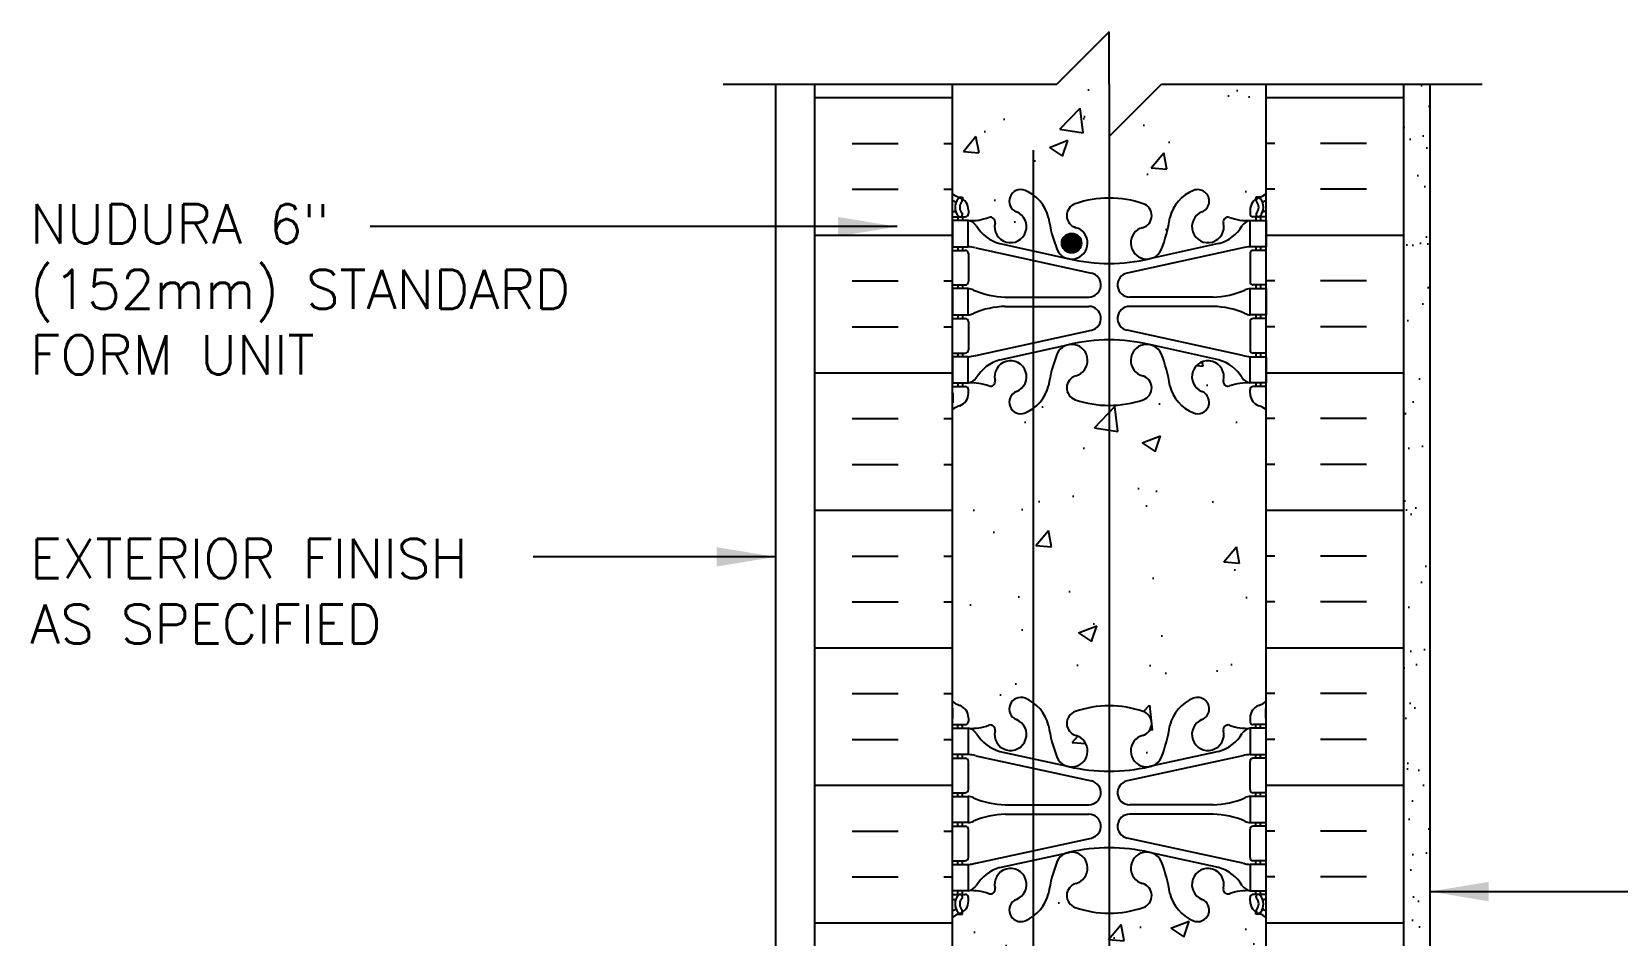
# Model space of a CAD drawing. Header units: inches. Extents: x 23.5 to 82.7, y -12.5 to 63.7.
# Drawn here: x 28.64 to 58.93, y 42.76 to 60.01 of the extents above; entities that cross this region are included whole.
import ezdxf

# ---------------------------------------------------------------- set-up
doc = ezdxf.new("R2010")
doc.units = ezdxf.units.IN
doc.header["$LTSCALE"] = 0.5
doc.header["$MEASUREMENT"] = 0
for name, color, linetype in [('HATCH', 12, 'Continuous'), ('line25', 2, 'Continuous'), ('LINE3', 3, 'Continuous'), ('LINE50', 5, 'Continuous'), ('LINE9', 9, 'Continuous'), ('TEXT', 4, 'Continuous'), ('Web_Edge', 9, 'Continuous')]:
    doc.layers.add(name, color=color, linetype=linetype)
doc.styles.add('DIM', font='romans.shx', dxfattribs={"width": 0.7})
doc.styles.add('ROMANS', font='romans.shx', dxfattribs={"height": 1.125})
doc.dimstyles.new('ext_12', dxfattribs={"dimscale": 12, "dimtxt": 0.09375, "dimasz": 0.09375, "dimexe": 0.09375, "dimexo": 0.0625, "dimgap": 0.0625, "dimtad": 1, "dimdec": 1, "dimzin": 3, "dimdsep": 46, "dimlunit": 4, "dimtxsty": 'DIM', "dimcen": 0.09, "dimdle": 0.09375, "dimclrt": 4, "dimadec": 0, "dimazin": 0, "dimtfac": 1, "dimtdec": 1, "dimtmove": 2, "dimatfit": 3, "dimfxl": 0, "dimfrac": 2, "dimtolj": 1, "dimtzin": 0, "dimarcsym": 0})

# ---------------------------------------------------------------- blocks, each defined once
blk = doc.blocks.new('6 web')
at = {"layer": 'Web_Edge'}
for p, q in [((-2.89, 6.845), (-2.8, 6.845)), ((-2.8, 6.845), (-2.8, 6.803)), ((2.89, 6.845), (2.8, 6.845)), ((2.8, 6.845), (2.8, 6.803)), ((-3, 6.566), (-2.958, 6.566)), ((-3, 6.466), (-2.752, 6.466)), ((-2.89, 6.466), (-2.89, 6.396)), ((-2.8, 6.466), (-2.8, 6.396)), ((-2.69, 6.596), (-2.69, 6.529)), ((2.69, 6.596), (2.69, 6.529)), ((3, 6.466), (2.752, 6.466)), ((2.8, 6.466), (2.8, 6.396)), ((2.89, 6.466), (2.89, 6.396)), ((3, 6.566), (2.958, 6.566)), ((-3, 5.826), (-2.752, 5.826)), ((-2.89, 5.896), (-2.89, 5.826)), ((-2.8, 5.896), (-2.8, 5.826)), ((-2.69, 5.764), (-2.69, 5.229)), ((-2.551, 5.872), (-0.34, 5.391)), ((-2.09, 5.955), (-0.768, 5.665)), ((2.551, 5.872), (0.34, 5.391)), ((2.09, 5.955), (0.768, 5.665)), ((2.69, 5.764), (2.69, 5.229)), ((3, 5.826), (2.752, 5.826)), ((2.8, 5.896), (2.8, 5.826)), ((2.89, 5.896), (2.89, 5.826)), ((-3, 5.166), (-2.752, 5.166)), ((-2.89, 5.166), (-2.89, 5.096)), ((-2.8, 5.166), (-2.8, 5.096)), ((3, 5.166), (2.752, 5.166)), ((2.8, 5.166), (2.8, 5.096)), ((2.89, 5.166), (2.89, 5.096)), ((-1.985, 4.936), (-0.389, 4.936)), ((1.985, 4.936), (0.389, 4.936)), ((-2.89, 4.596), (-2.89, 4.526)), ((-2.8, 4.596), (-2.8, 4.526)), ((-1.985, 4.756), (-0.389, 4.756)), ((1.985, 4.756), (0.389, 4.756)), ((2.8, 4.596), (2.8, 4.526)), ((2.89, 4.596), (2.89, 4.526)), ((-3, 4.526), (-2.752, 4.526)), ((-2.69, 4.464), (-2.69, 3.929)), ((-2.551, 3.82), (-0.34, 4.302)), ((2.551, 3.82), (0.34, 4.302)), ((2.69, 4.464), (2.69, 3.929)), ((3, 4.526), (2.752, 4.526)), ((-2.09, 3.737), (-0.768, 4.028)), ((2.09, 3.737), (0.768, 4.028)), ((-3, 3.866), (-2.752, 3.866)), ((-2.89, 3.866), (-2.89, 3.796)), ((-2.8, 3.866), (-2.8, 3.796)), ((3, 3.866), (2.752, 3.866)), ((2.8, 3.866), (2.8, 3.796)), ((2.89, 3.866), (2.89, 3.796)), ((-3, 3.226), (-2.752, 3.226)), ((-2.99, 3.106), (-2.99, 2.92)), ((-2.89, 3.296), (-2.89, 3.226)), ((-2.8, 3.296), (-2.8, 3.226)), ((-2.69, 3.096), (-2.69, 3.164)), ((2.69, 3.096), (2.69, 3.164)), ((3, 3.226), (2.752, 3.226)), ((2.8, 3.296), (2.8, 3.226)), ((2.89, 3.296), (2.89, 3.226)), ((2.99, 3.106), (2.99, 2.92)), ((-2.99, -3.106), (-2.99, -2.92)), ((2.99, -3.106), (2.99, -2.92)), ((-3, -3.226), (-2.752, -3.226)), ((-2.89, -3.296), (-2.89, -3.226)), ((-2.8, -3.296), (-2.8, -3.226)), ((-2.69, -3.096), (-2.69, -3.164)), ((2.69, -3.096), (2.69, -3.164)), ((3, -3.226), (2.752, -3.226)), ((2.8, -3.296), (2.8, -3.226)), ((2.89, -3.296), (2.89, -3.226)), ((-3, -3.866), (-2.752, -3.866)), ((-2.89, -3.866), (-2.89, -3.796)), ((-2.8, -3.866), (-2.8, -3.796)), ((-2.69, -4.464), (-2.69, -3.929)), ((-2.551, -3.82), (-0.34, -4.302)), ((-2.09, -3.737), (-0.768, -4.028)), ((2.551, -3.82), (0.34, -4.302)), ((2.09, -3.737), (0.768, -4.028)), ((2.69, -4.464), (2.69, -3.929)), ((3, -3.866), (2.752, -3.866)), ((2.8, -3.866), (2.8, -3.796)), ((2.89, -3.866), (2.89, -3.796)), ((-3, -4.526), (-2.752, -4.526)), ((-2.89, -4.596), (-2.89, -4.526)), ((-2.8, -4.596), (-2.8, -4.526)), ((3, -4.526), (2.752, -4.526)), ((2.8, -4.596), (2.8, -4.526)), ((2.89, -4.596), (2.89, -4.526)), ((-1.985, -4.756), (-0.389, -4.756)), ((1.985, -4.756), (0.389, -4.756)), ((-2.89, -5.166), (-2.89, -5.096)), ((-2.8, -5.166), (-2.8, -5.096)), ((-1.985, -4.936), (-0.389, -4.936)), ((1.985, -4.936), (0.389, -4.936)), ((2.8, -5.166), (2.8, -5.096)), ((2.89, -5.166), (2.89, -5.096)), ((-3, -5.166), (-2.752, -5.166)), ((-2.69, -5.764), (-2.69, -5.229)), ((-2.551, -5.872), (-0.34, -5.391)), ((2.551, -5.872), (0.34, -5.391)), ((2.69, -5.764), (2.69, -5.229)), ((3, -5.166), (2.752, -5.166)), ((-2.09, -5.955), (-0.768, -5.665)), ((2.09, -5.955), (0.768, -5.665)), ((-3, -5.826), (-2.752, -5.826)), ((-2.89, -5.896), (-2.89, -5.826)), ((-2.8, -5.896), (-2.8, -5.826)), ((3, -5.826), (2.752, -5.826)), ((2.8, -5.896), (2.8, -5.826)), ((2.89, -5.896), (2.89, -5.826)), ((-3, -6.466), (-2.752, -6.466)), ((-3, -6.566), (-2.958, -6.566)), ((-2.89, -6.466), (-2.89, -6.396)), ((-2.8, -6.466), (-2.8, -6.396)), ((-2.69, -6.596), (-2.69, -6.529)), ((2.69, -6.596), (2.69, -6.529)), ((3, -6.466), (2.752, -6.466)), ((2.8, -6.466), (2.8, -6.396)), ((2.89, -6.466), (2.89, -6.396)), ((3, -6.566), (2.958, -6.566)), ((-2.89, -6.845), (-2.8, -6.845)), ((-2.8, -6.845), (-2.8, -6.803)), ((2.8, -6.845), (2.8, -6.803)), ((2.89, -6.845), (2.8, -6.845))]:
    blk.add_line(p, q, dxfattribs=at)
for points in [[(-2.995, 5.896), (-2.695, 5.896), (-2.695, 6.396), (-2.995, 6.396)], [(2.995, 5.896), (2.695, 5.896), (2.695, 6.396), (2.995, 6.396)], [(-2.995, 4.596), (-2.695, 4.596), (-2.695, 5.096), (-2.995, 5.096)], [(2.995, 4.596), (2.695, 4.596), (2.695, 5.096), (2.995, 5.096)], [(-2.995, 3.296), (-2.695, 3.296), (-2.695, 3.796), (-2.995, 3.796)], [(2.995, 3.296), (2.695, 3.296), (2.695, 3.796), (2.995, 3.796)], [(-2.995, -3.296), (-2.695, -3.296), (-2.695, -3.796), (-2.995, -3.796)], [(2.995, -3.296), (2.695, -3.296), (2.695, -3.796), (2.995, -3.796)], [(-2.995, -4.596), (-2.695, -4.596), (-2.695, -5.096), (-2.995, -5.096)], [(2.995, -4.596), (2.695, -4.596), (2.695, -5.096), (2.995, -5.096)], [(-2.995, -5.896), (-2.695, -5.896), (-2.695, -6.396), (-2.995, -6.396)], [(2.995, -5.896), (2.695, -5.896), (2.695, -6.396), (2.995, -6.396)]]:
    blk.add_lwpolyline(points, close=True, dxfattribs=at)
for centre, radius, start, end in [((-1.69, 6.766), 0.22, 68.1963, 248.1963), ((-1.885, 6.278), 0.745, 13.2652, 68.1963), ((1.885, 6.278), 0.745, 111.8037, 166.7348), ((1.69, 6.766), 0.22, 291.8037, 111.8037), ((-2.69, 7.303), 0.5, 231.6833, 250.5288), ((-2.69, 7.303), 0.6, 238.8907, 245.0748), ((-2.696, 6.651), 0.25, 140.1145, 222.4609), ((-2.951, 6.741), 0.02, 340.7916, 65.0748), ((-2.854, 6.782), 0.045, 319.1879, 141.448), ((-2.94, 6.596), 0.25, 0, 70.5288), ((-2.696, 6.651), 0.16, 140.0001, 222.4609), ((-0.571, 6.49), 0.24, 108.923, 254.2747), ((0, 4.825), 2, 90, 108.923), ((0, 4.825), 2, 71.077, 90), ((0.571, 6.49), 0.24, 285.7253, 71.077), ((2.94, 6.596), 0.25, 109.4712, 180), ((2.854, 6.782), 0.045, 38.552, 220.8121), ((2.696, 6.651), 0.16, 317.5391, 39.9999), ((2.69, 7.303), 0.5, 289.4712, 308.3167), ((2.696, 6.651), 0.25, 317.5391, 39.8855), ((2.951, 6.741), 0.02, 114.9252, 199.2084), ((2.69, 7.303), 0.6, 294.9252, 301.1093), ((-2.958, 6.586), 0.02, 270, 14.1541), ((-2.848, 6.512), 0.045, 222.4609, 42.4609), ((-2.752, 6.529), 0.0625, 270, 0), ((-2.639, 7.395), 1, 266.7879, 289.9067), ((-2.738, 6.15), 0.25, 37.2777, 80.0823), ((-2.269, 6.369), 0.09, 346.6795, 108.8651), ((-1.885, 6.278), 0.305, 166.6795, 68.1963), ((1.803, 6.92), 3, 189.0273, 201.1984), ((-1.803, 6.92), 3, 338.8016, 350.9727), ((1.885, 6.278), 0.305, 111.8037, 13.3205), ((2.269, 6.369), 0.09, 71.1349, 193.3205), ((2.639, 7.395), 1, 250.0933, 273.2121), ((2.738, 6.15), 0.25, 99.9177, 142.7223), ((2.752, 6.529), 0.0625, 180, 270), ((2.848, 6.512), 0.045, 137.5391, 317.5391), ((2.958, 6.586), 0.02, 165.8459, 270), ((-1.891, 6.678), 0.75, 210.155, 254.5838), ((-0.718, 5.966), 0.305, 205.3782, 74.2747), ((0.718, 5.966), 0.305, 105.7253, 334.6218), ((1.891, 6.678), 0.75, 285.4162, 329.845), ((-2.752, 5.764), 0.0625, 0, 90), ((-2.786, 4.9), 1, 76.4291, 84.7991), ((2.786, 4.9), 1, 95.2009, 103.5709), ((2.752, 5.764), 0.0625, 90, 180), ((0, 8.932), 3.356, 256.7692, 270), ((0, 8.932), 3.356, 270, 283.2308), ((-2.752, 5.229), 0.0625, 270, 0), ((-0.389, 5.166), 0.23, 270, 77.6055), ((0.389, 5.166), 0.23, 102.3945, 270), ((2.752, 5.229), 0.0625, 180, 270), ((-2.699, 4.877), 0.219, 60.4937, 88.92), ((-1.955, 6.536), 1.6, 246.5673, 268.9203), ((1.955, 6.536), 1.6, 271.0797, 293.4327), ((2.699, 4.877), 0.219, 91.08, 119.5063), ((-2.699, 4.815), 0.219, 271.08, 299.5063), ((-2.699, 4.815), 0.219, 271.08, 299.5063), ((-1.955, 3.156), 1.6, 91.0797, 113.4327), ((-1.955, 3.156), 1.6, 91.0797, 113.4327), ((-0.389, 4.526), 0.23, 282.3945, 90), ((0.389, 4.526), 0.23, 90, 257.6055), ((1.955, 3.156), 1.6, 66.5673, 88.9203), ((1.955, 3.156), 1.6, 66.5673, 88.9203), ((2.699, 4.815), 0.219, 240.4937, 268.92), ((2.699, 4.815), 0.219, 240.4937, 268.92), ((-2.752, 4.464), 0.0625, 0, 90), ((2.752, 4.464), 0.0625, 90, 180), ((-0.718, 3.727), 0.305, 285.7253, 154.6218), ((0, 0.761), 3.356, 90, 103.2308), ((0, 0.761), 3.356, 76.7692, 90), ((0.718, 3.727), 0.305, 25.3782, 254.2747), ((-2.752, 3.929), 0.0625, 270, 0), ((-2.786, 4.792), 1, 275.2009, 283.5709), ((-1.891, 3.014), 0.75, 105.4162, 149.845), ((-1.885, 3.414), 0.305, 291.8037, 193.3205), ((1.803, 2.773), 3, 158.8016, 170.9727), ((-1.803, 2.773), 3, 9.0273, 21.1984), ((1.885, 3.414), 0.305, 346.6795, 248.1963), ((1.891, 3.014), 0.75, 30.155, 74.5838), ((2.786, 4.792), 1, 256.4291, 264.7991), ((2.752, 3.929), 0.0625, 180, 270), ((-2.738, 3.542), 0.25, 279.9177, 322.7223), ((-2.269, 3.323), 0.09, 251.1349, 13.3205), ((-0.571, 3.202), 0.24, 105.7253, 251.077), ((0.571, 3.202), 0.24, 288.923, 74.2747), ((2.269, 3.323), 0.09, 166.6795, 288.8651), ((2.738, 3.542), 0.25, 217.2777, 260.0823), ((-3.01, 3.106), 0.02, 0, 60.012), ((-2.94, 3.096), 0.25, 289.4712, 360), ((-2.752, 3.164), 0.0625, 360, 90), ((-2.639, 2.298), 1, 70.0933, 93.2121), ((-1.69, 2.927), 0.22, 111.8037, 291.8037), ((-1.885, 3.414), 0.745, 291.8037, 346.7348), ((1.885, 3.414), 0.745, 193.2652, 248.1963), ((1.69, 2.927), 0.22, 248.1963, 68.1963), ((2.639, 2.298), 1, 86.7879, 109.9067), ((2.752, 3.164), 0.0625, 90, 180), ((2.94, 3.096), 0.25, 180, 250.5288), ((3.01, 3.106), 0.02, 119.988, 180), ((-3.01, 2.92), 0.02, 301.073, 0), ((-2.69, 2.389), 0.6, 121.073, 121.1093), ((-2.69, 2.389), 0.5, 109.4712, 128.3167), ((0, 4.867), 2, 251.077, 270), ((0, 4.867), 2, 270, 288.923), ((2.69, 2.389), 0.5, 51.6833, 70.5288), ((3.01, 2.92), 0.02, 180, 238.927), ((2.69, 2.389), 0.6, 58.8907, 58.927), ((-1.69, -2.927), 0.22, 68.1963, 248.1963), ((-1.885, -3.414), 0.745, 13.2652, 68.1963), ((1.885, -3.414), 0.745, 111.8037, 166.7348), ((1.69, -2.927), 0.22, 291.8037, 111.8037), ((-2.69, -2.389), 0.5, 231.6833, 250.5288), ((-2.69, -2.389), 0.6, 238.8907, 238.927), ((-3.01, -2.92), 0.02, 360, 58.927), ((-2.94, -3.096), 0.25, 0, 70.5288), ((-0.571, -3.202), 0.24, 108.923, 254.2747), ((0, -4.867), 2, 90, 108.923), ((0, -4.867), 2, 71.077, 90), ((0.571, -3.202), 0.24, 285.7253, 71.077), ((2.94, -3.096), 0.25, 109.4712, 180), ((2.69, -2.389), 0.5, 289.4712, 308.3167), ((3.01, -2.92), 0.02, 121.073, 180), ((2.69, -2.389), 0.6, 301.073, 301.1093), ((-3.01, -3.106), 0.02, 299.988, 360), ((-2.752, -3.164), 0.0625, 270, 0), ((-2.639, -2.298), 1, 266.7879, 289.9067), ((-2.738, -3.542), 0.25, 37.2777, 80.0823), ((-2.269, -3.323), 0.09, 346.6795, 108.8651), ((-1.885, -3.414), 0.305, 166.6795, 68.1963), ((1.803, -2.773), 3, 189.0273, 201.1984), ((-1.803, -2.773), 3, 338.8016, 350.9727), ((1.885, -3.414), 0.305, 111.8037, 13.3205), ((2.269, -3.323), 0.09, 71.1349, 193.3205), ((2.639, -2.298), 1, 250.0933, 273.2121), ((2.738, -3.542), 0.25, 99.9177, 142.7223), ((2.752, -3.164), 0.0625, 180, 270), ((3.01, -3.106), 0.02, 180, 240.012), ((-1.891, -3.014), 0.75, 210.155, 254.5838), ((-0.718, -3.727), 0.305, 205.3782, 74.2747), ((0.718, -3.727), 0.305, 105.7253, 334.6218), ((1.891, -3.014), 0.75, 285.4162, 329.845), ((-2.752, -3.929), 0.0625, 0, 90), ((-2.786, -4.792), 1, 76.4291, 84.7991), ((2.786, -4.792), 1, 95.2009, 103.5709), ((2.752, -3.929), 0.0625, 90, 180), ((0, -0.761), 3.356, 256.7692, 270), ((0, -0.761), 3.356, 270, 283.2308), ((-2.752, -4.464), 0.0625, 270, 0), ((-0.389, -4.526), 0.23, 270, 77.6055), ((0.389, -4.526), 0.23, 102.3945, 270), ((2.752, -4.464), 0.0625, 180, 270), ((-2.699, -4.815), 0.219, 60.4937, 88.92), ((-2.699, -4.815), 0.219, 60.4937, 88.92), ((-1.955, -3.156), 1.6, 246.5673, 268.9203), ((-1.955, -3.156), 1.6, 246.5673, 268.9203), ((1.955, -3.156), 1.6, 271.0797, 293.4327), ((1.955, -3.156), 1.6, 271.0797, 293.4327), ((2.699, -4.815), 0.219, 91.08, 119.5063), ((2.699, -4.815), 0.219, 91.08, 119.5063), ((-2.699, -4.877), 0.219, 271.08, 299.5063), ((-1.955, -6.536), 1.6, 91.0797, 113.4327), ((-0.389, -5.166), 0.23, 282.3945, 90), ((0.389, -5.166), 0.23, 90, 257.6055), ((1.955, -6.536), 1.6, 66.5673, 88.9203), ((2.699, -4.877), 0.219, 240.4937, 268.92), ((-2.752, -5.229), 0.0625, 0, 90), ((2.752, -5.229), 0.0625, 90, 180), ((-0.718, -5.966), 0.305, 285.7253, 154.6218), ((0, -8.932), 3.356, 90, 103.2308), ((0, -8.932), 3.356, 76.7692, 90), ((0.718, -5.966), 0.305, 25.3782, 254.2747), ((-2.752, -5.764), 0.0625, 270, 0), ((-2.786, -4.9), 1, 275.2009, 283.5709), ((-1.891, -6.678), 0.75, 105.4162, 149.845), ((-1.885, -6.278), 0.305, 291.8037, 193.3205), ((1.803, -6.92), 3, 158.8016, 170.9727), ((-1.803, -6.92), 3, 9.0273, 21.1984), ((1.885, -6.278), 0.305, 346.6795, 248.1963), ((1.891, -6.678), 0.75, 30.155, 74.5838), ((2.786, -4.9), 1, 256.4291, 264.7991), ((2.752, -5.764), 0.0625, 180, 270), ((-2.738, -6.15), 0.25, 279.9177, 322.7223), ((-2.269, -6.369), 0.09, 251.1349, 13.3205), ((-0.571, -6.49), 0.24, 105.7253, 251.077), ((0.571, -6.49), 0.24, 288.923, 74.2747), ((2.269, -6.369), 0.09, 166.6795, 288.8651), ((2.738, -6.15), 0.25, 217.2777, 260.0823), ((-2.958, -6.586), 0.02, 345.8459, 90), ((-2.696, -6.651), 0.25, 137.5391, 219.8855), ((-2.848, -6.512), 0.045, 317.5391, 137.5391), ((-2.94, -6.596), 0.25, 289.4712, 360), ((-2.696, -6.651), 0.16, 137.5391, 219.9999), ((-2.752, -6.529), 0.0625, 360, 90), ((-2.639, -7.395), 1, 70.0933, 93.2121), ((-1.69, -6.766), 0.22, 111.8037, 291.8037), ((-1.885, -6.278), 0.745, 291.8037, 346.7348), ((1.885, -6.278), 0.745, 193.2652, 248.1963), ((1.69, -6.766), 0.22, 248.1963, 68.1963), ((2.639, -7.395), 1, 86.7879, 109.9067), ((2.752, -6.529), 0.0625, 90, 180), ((2.94, -6.596), 0.25, 180, 250.5288), ((2.848, -6.512), 0.045, 42.4609, 222.4609), ((2.696, -6.651), 0.16, 320.0001, 42.4609), ((2.696, -6.651), 0.25, 320.1145, 42.4609), ((2.958, -6.586), 0.02, 90, 194.1541), ((-2.69, -7.303), 0.6, 114.9252, 121.1093), ((-2.69, -7.303), 0.5, 109.4712, 128.3167), ((-2.951, -6.741), 0.02, 294.9252, 19.2084), ((-2.854, -6.782), 0.045, 218.552, 40.8121), ((0, -4.825), 2, 251.077, 270), ((0, -4.825), 2, 270, 288.923), ((2.854, -6.782), 0.045, 139.1879, 321.448), ((2.69, -7.303), 0.5, 51.6833, 70.5288), ((2.951, -6.741), 0.02, 160.7916, 245.0748), ((2.69, -7.303), 0.6, 58.8907, 65.0748)]:
    blk.add_arc(centre, radius, start, end, dxfattribs=at)

msp = doc.modelspace()

# ---------------------------------------------------------------- hatches: boundary and pattern name
at = {"layer": 'HATCH'}
h = msp.add_hatch(dxfattribs=at)
h.set_pattern_fill('INSUL', color=256, scale=7, style=0)
h.set_pattern_definition([(0, (-2879.9333, -356.0018), (0, 2.625), []), (0, (-2879.9333, -355.1268), (0, 2.625), [0.875, -0.875]), (0, (-2879.9333, -354.2518), (0, 2.625), [0.875, -0.875])])
h.paths.add_polyline_path([(43.603, 41.008), (44.041, 41.008), (44.041, 41.508), (45.541, 41.508), (45.541, 41.008), (46.228, 41.008), (46.228, 59.008), (45.541, 59.008), (45.541, 59.508), (44.041, 59.508), (44.041, 59.008), (43.603, 59.008)])
h = msp.add_hatch(dxfattribs=at)
h.set_pattern_fill('INSUL', color=256, scale=7, style=0)
h.set_pattern_definition([(180, (2978.39, -356.0018), (0, 2.625), []), (180, (2978.39, -355.1268), (0, 2.625), [0.875, -0.875]), (180, (2978.39, -354.2518), (0, 2.625), [0.875, -0.875])])
h.paths.add_polyline_path([(54.853, 41.008), (54.416, 41.008), (54.416, 41.508), (52.916, 41.508), (52.916, 41.008), (52.228, 41.008), (52.228, 59.008), (52.916, 59.008), (52.916, 59.508), (54.416, 59.508), (54.416, 59.008), (54.853, 59.008)])
h = msp.add_hatch(dxfattribs=at)
h.set_pattern_fill('AR-CONC', color=256, scale=0.5, style=0)
h.set_pattern_definition([(50, (-2879.9333, -356.0018), (3.586301, -0.3137607), [0.375, -4.125]), (355, (-2879.9333, -356.002), (-0.6937567, 3.7609607), [0.3, -3.3]), (100.4514, (-2879.6344, -356.028), (2.892547, 3.4471977), [0.318701, -3.5057106]), (46.1842, (-2879.9333, -355.002), (5.336205, -0.827595), [0.5625, -6.1875]), (96.6356, (-2879.4886, -355.071), (4.6733135, 4.870589), [0.478051, -5.258565]), (351.1842, (-2879.933, -355.002), (4.67331, 4.870593), [0.45, -4.95]), (21, (-2879.4333, -355.2518), (2.9845353, -2.0130945), [0.375, -4.125]), (326, (-2879.4333, -355.252), (1.2165767, 3.62575), [0.3, -3.3]), (71.4514, (-2879.1845, -355.4196), (4.201113, 1.6126525), [0.318701, -3.5057106]), (37.5, (-2879.9333, -356.0018), (0.0607993, 1.66446927), [0, -3.26, 0, -3.35, 0, -3.3125]), (7.5, (-2879.9333, -356.0018), (1.3153477, 1.9720586), [0, -1.91, 0, -3.185, 0, -1.2625]), (327.5, (-2881.0483, -356.0018), (2.6691122, -0.11277436), [0, -1.25, 0, -3.9, 0, -5.175]), (317.5, (-2881.5483, -356.0018), (2.9159308, 0.500525), [0, -1.625, 0, -2.59, 0, -3.675])])
h.paths.add_polyline_path([(49.228, 56.833, -0.082755), (49.877, 56.725, -0.735593), (49.864, 56.267, 0.955472), (50.002, 55.674), (50.022, 55.678, 0.223253), (50.222, 55.843, 0.053157), (50.388, 56.457, -0.24438), (50.837, 56.978, -1), (51, 56.569, 2.182095), (51.41, 56.356, -0.601435), (51.53, 56.461, 0.10046), (51.923, 56.404), (52.028, 56.404), (52.028, 56.474), (51.981, 56.474, -0.414214), (51.918, 56.536), (51.918, 56.604, -0.249069), (52.028, 56.811), (52.028, 56.853), (52.118, 56.853, 0.064398), (52.228, 56.919), (52.228, 59.008), (46.228, 59.008), (46.228, 56.919, 0.064398), (46.338, 56.853), (46.428, 56.853), (46.428, 56.811, -0.249069), (46.538, 56.604), (46.538, 56.536, -0.414214), (46.476, 56.474), (46.428, 56.474), (46.428, 56.404), (46.533, 56.404, 0.10046), (46.927, 56.461, -0.601435), (47.047, 56.356, 2.182095), (47.457, 56.569, -1), (47.62, 56.978, -0.24438), (48.068, 56.457, 0.053157), (48.234, 55.843, 0.223253), (48.435, 55.678), (48.454, 55.674, 0.955472), (48.593, 56.267, -0.735593), (48.58, 56.725, -0.082755)])
h.paths.add_polyline_path([(52.228, 50.008), (52.228, 52.789, 0.082415), (52.085, 52.868, -0.317837), (51.918, 53.104), (51.918, 53.171, -0.414214), (51.981, 53.234), (52.028, 53.234), (52.028, 53.304), (51.923, 53.304, 0.10046), (51.53, 53.247, -0.601435), (51.41, 53.352, 2.182095), (51, 53.139, -1), (50.837, 52.73, -0.24438), (50.388, 53.251, 0.053157), (50.222, 53.865, 0.223253), (50.022, 54.03), (50.002, 54.034, 0.955472), (49.864, 53.441, -0.735593), (49.877, 52.983, -0.082755), (49.228, 52.875, -0.082755), (48.58, 52.983, -0.735593), (48.593, 53.441, 0.955472), (48.454, 54.034), (48.435, 54.03, 0.223253), (48.234, 53.865, 0.053157), (48.068, 53.251, -0.24438), (47.62, 52.73, -1), (47.457, 53.139, 2.182095), (47.047, 53.352, -0.601435), (46.927, 53.247, 0.10046), (46.533, 53.304), (46.428, 53.304), (46.428, 53.234), (46.476, 53.234, -0.414214), (46.538, 53.171), (46.538, 53.104, -0.317837), (46.372, 52.868, 0.082415), (46.228, 52.789), (46.228, 50.008)])
h.paths.add_polyline_path([(46.228, 50.008), (46.228, 47.226, 0.082415), (46.372, 47.147, -0.317837), (46.538, 46.912), (46.538, 46.844, -0.414214), (46.476, 46.782), (46.428, 46.782), (46.428, 46.712), (46.533, 46.712, 0.10046), (46.927, 46.769, -0.601435), (47.047, 46.664, 2.182095), (47.457, 46.877, -1), (47.62, 47.285, -0.24438), (48.068, 46.764, 0.053157), (48.234, 46.15, 0.223253), (48.435, 45.986), (48.454, 45.981, 0.955472), (48.593, 46.575, -0.735593), (48.58, 47.033, -0.082755), (49.228, 47.141, -0.082755), (49.877, 47.033, -0.735593), (49.864, 46.575, 0.955472), (50.002, 45.981), (50.022, 45.986, 0.223253), (50.222, 46.15, 0.053157), (50.388, 46.764, -0.24438), (50.837, 47.285, -1), (51, 46.877, 2.182095), (51.41, 46.664, -0.601435), (51.53, 46.769, 0.10046), (51.923, 46.712), (52.028, 46.712), (52.028, 46.782), (51.981, 46.782, -0.414214), (51.918, 46.844), (51.918, 46.912, -0.317837), (52.085, 47.147, 0.082415), (52.228, 47.226), (52.228, 50.008)])
h.paths.add_polyline_path([(48.58, 43.29, -0.735593), (48.593, 43.748, 0.955472), (48.454, 44.342), (48.435, 44.337, 0.223253), (48.234, 44.173, 0.053157), (48.068, 43.559, -0.24438), (47.62, 43.038, -1), (47.457, 43.446, 2.182095), (47.047, 43.659, -0.601435), (46.927, 43.554, 0.10046), (46.533, 43.612), (46.428, 43.612), (46.428, 43.542), (46.476, 43.542, -0.414214), (46.538, 43.479), (46.538, 43.412, -0.249069), (46.428, 43.204), (46.428, 43.163), (46.338, 43.163, 0.064398), (46.228, 43.097), (46.228, 41.008), (52.228, 41.008), (52.228, 43.097, 0.064398), (52.118, 43.163), (52.028, 43.163), (52.028, 43.204, -0.249069), (51.918, 43.412), (51.918, 43.479, -0.414214), (51.981, 43.542), (52.028, 43.542), (52.028, 43.612), (51.923, 43.612, 0.10046), (51.53, 43.554, -0.601435), (51.41, 43.659, 2.182095), (51, 43.446, -1), (50.837, 43.038, -0.24438), (50.388, 43.559, 0.053157), (50.222, 44.173, 0.223253), (50.022, 44.337), (50.002, 44.342, 0.955472), (49.864, 43.748, -0.735593), (49.877, 43.29, -0.082755), (49.228, 43.182, -0.082755)])
h = msp.add_hatch(dxfattribs=at)
h.set_pattern_fill('AR-SAND', color=256, scale=0.5, style=0)
h.set_pattern_definition([(37.5, (32.4269, -7.8671), (-0.031497, 0.963412), [0, -0.76, 0, -0.85, 0, -0.8125]), (7.5, (32.4269, -7.8671), (0.884888, 1.411073), [0, -0.41, 0, -0.685, 0, -0.2625]), (327.5, (31.8119, -7.8671), (1.557071, 0.00283), [0, -0.25, 0, -0.9, 0, -1.175]), (317.5, (31.8119, -7.8671), (1.503063, 0.438838), [0, -0.125, 0, -0.59, 0, -0.675])])
h.paths.add_polyline_path([(55.353, 59.008), (54.853, 59.008), (54.853, 41.008), (54.853, 29.758), (55.353, 29.758)])
at = {"layer": 'LINE3'}
msp.add_hatch(color=256, dxfattribs=at).paths.add_polyline_path([(48.697, 55.973, 1), (48.322, 55.973, 1)])

# ---------------------------------------------------------------- linework, layer by layer
at = {"layer": 'line25'}
for p, q in [((46.228, 59.008), (46.228, 41.008)), ((52.228, 41.008), (52.228, 59.008))]:
    msp.add_line(p, q, dxfattribs=at)
at = {"layer": 'LINE3'}
for p, q in [((49.228, 58.008), (49.228, 41.07)), ((47.781, 23.512), (47.781, 57.745))]:
    msp.add_line(p, q, dxfattribs=at)
msp.add_circle((48.51, 55.973), 0.188, dxfattribs=at)
at = {"layer": 'LINE50'}
for p, q in [((43.603, 41.008), (43.603, 59.008)), ((54.853, 41.008), (54.853, 59.008))]:
    msp.add_line(p, q, dxfattribs=at)
at = {"layer": 'LINE9'}
for p, q in [((49.228, 60.008), (48.228, 59.008)), ((49.228, 59.008), (49.228, 60.008)), ((41.853, 59.008), (48.228, 59.008)), ((42.853, 59.008), (42.853, 23.008)), ((49.228, 58.008), (50.228, 59.008)), ((49.228, 59.008), (49.228, 58.008)), ((50.228, 59.008), (56.353, 59.008)), ((55.353, 59.008), (55.353, 29.758))]:
    msp.add_line(p, q, dxfattribs=at)

# ---------------------------------------------------------------- block references
at = {"layer": 'line25'}
msp.add_blockref('6 web', (49.228, 50.008), dxfattribs=at)

# ---------------------------------------------------------------- texts
at = {"layer": 'TEXT', "char_height": 0.75, "width": 11.74859, "attachment_point": 4, "style": 'ROMANS'}
for s, insert in [('NUDURA 6" (152mm) STANDARD FORM UNIT', (28.612, 55.091)), ('EXTERIOR FINISH\\PAS SPECIFIED', (28.612, 49.328))]:
    msp.add_mtext(s, dxfattribs=dict(at, insert=insert))

# ---------------------------------------------------------------- leaders
at = {"layer": 'TEXT'}
for points, override in [([(45.174, 56.287), (35.112, 56.287)], {"dimtad": 0}), ([(42.853, 49.984), (38.226, 49.984)], {"dimtad": 0}), ([(55.353, 43.595), (60.233, 43.595)], {"dimgap": 0.0625, "dimtad": 0})]:
    msp.add_leader(points, dimstyle='ext_12', override=override, dxfattribs=at)

doc.saveas('drawing.dxf')
